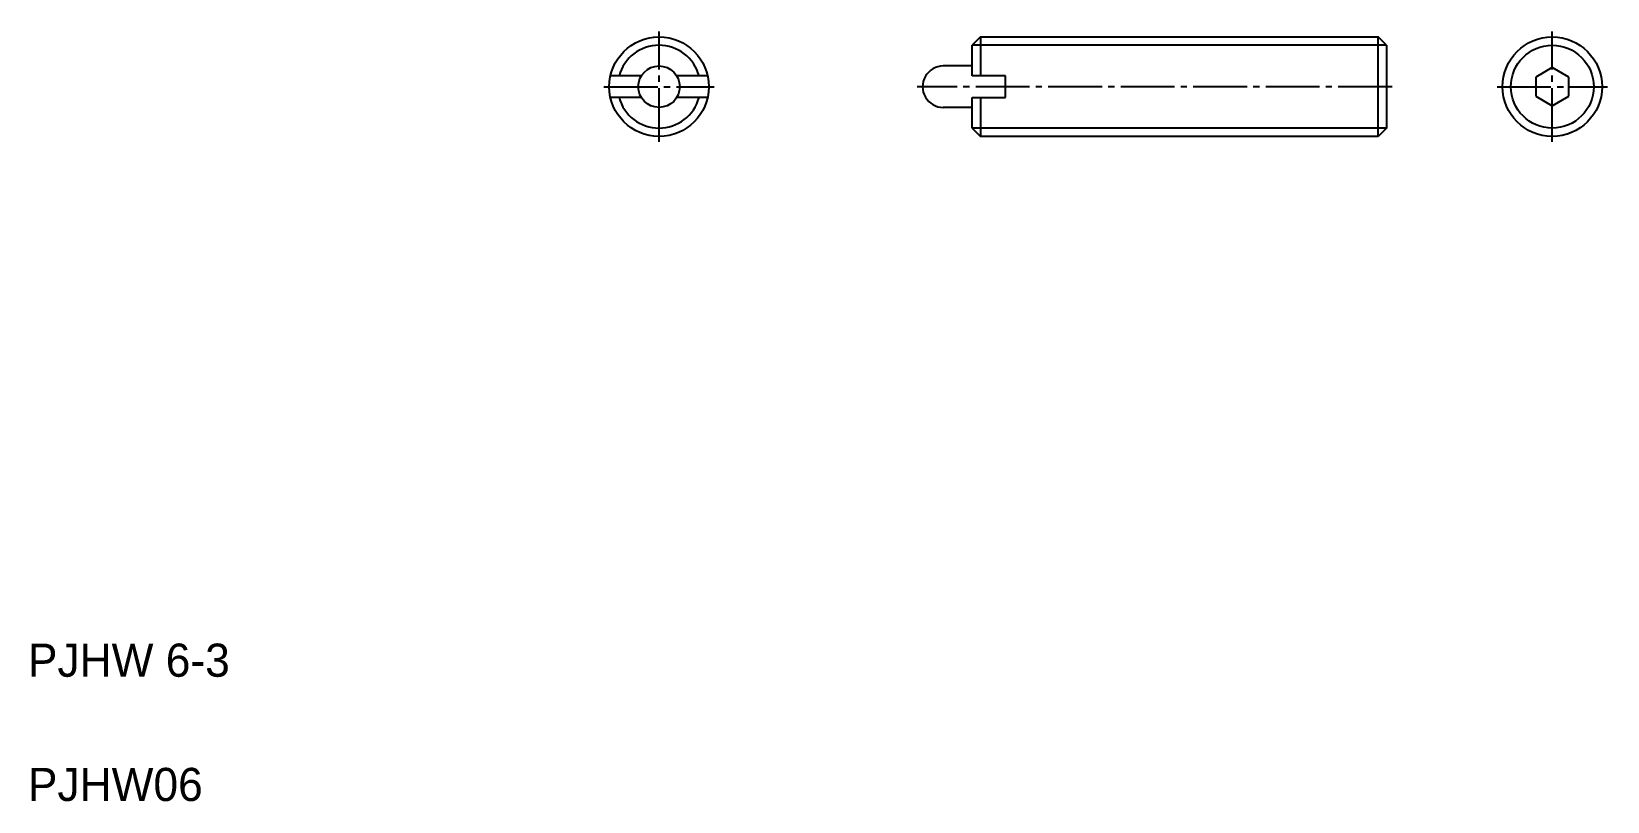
# Model space of a CAD drawing. Extents: x 5.2 to 100.3, y 5 to 51.4.
import ezdxf

# ---------------------------------------------------------------- set-up
doc = ezdxf.new("R2010")
doc.units = 0
doc.header["$LTSCALE"] = 0.25
doc.linetypes.add('CENTER', pattern=[17.5, 13, -1.5, 1.5, -1.5])
doc.layers.get('0').update_dxf_attribs({"linetype": 'CONTINUOUS'})
doc.layers.add('CENTER', color=1, linetype='CENTER')

msp = doc.modelspace()

# ---------------------------------------------------------------- linework, layer by layer
for p, q in [((62.489, 51.112), (61.989, 50.612)), ((61.989, 48.762), (61.989, 50.612)), ((62.489, 51.112), (86.489, 51.112)), ((62.489, 51.112), (62.489, 48.762)), ((86.489, 45.112), (86.489, 51.112)), ((86.989, 50.612), (86.489, 51.112)), ((86.989, 50.612), (86.989, 45.612)), ((42.019, 48.762), (40.158, 48.762)), ((46.015, 48.762), (44.154, 48.762)), ((61.989, 49.362), (60.239, 49.362)), ((63.989, 48.762), (61.989, 48.762)), ((63.989, 47.462), (63.989, 48.762)), ((96.989, 49.267), (95.989, 48.689)), ((95.989, 48.689), (95.989, 47.535)), ((97.989, 48.689), (96.989, 49.267)), ((97.989, 47.535), (97.989, 48.689)), ((42.019, 47.462), (40.158, 47.462)), ((46.015, 47.462), (44.154, 47.462)), ((61.989, 46.862), (60.239, 46.862)), ((61.989, 47.462), (63.989, 47.462)), ((61.989, 45.612), (61.989, 47.462)), ((62.489, 47.462), (62.489, 45.112)), ((95.989, 47.535), (96.989, 46.957)), ((96.989, 46.957), (97.989, 47.535)), ((61.989, 45.612), (62.489, 45.112)), ((86.489, 45.112), (62.489, 45.112)), ((74.489, 45.612), (74.489, 45.612)), ((80.739, 45.612), (80.739, 45.612)), ((86.989, 45.612), (86.489, 45.112))]:
    msp.add_line(p, q)
at = {"color": 3}
for p, q in [((86.989, 50.612), (61.989, 50.612)), ((86.989, 45.612), (61.989, 45.612))]:
    msp.add_line(p, q, dxfattribs=at)
for centre, radius in [((43.086, 48.112), 3), ((96.989, 48.112), 3), ((43.086, 48.112), 1.25)]:
    msp.add_circle(centre, radius)
msp.add_circle((96.989, 48.112), 2.5, dxfattribs=at)
for start, end in [(15.07001, 164.92999), (195.0701, 344.92999)]:
    msp.add_arc((43.086, 48.112), 2.5, start, end, dxfattribs=at)
msp.add_arc((60.239, 48.112), 1.25, 90, 270.0002)
at = {"layer": 'CENTER', "color": 1, "linetype": 'CENTER'}
for p, q in [((43.086, 44.782), (43.086, 51.442)), ((96.989, 44.782), (96.989, 51.442)), ((39.756, 48.112), (46.416, 48.112)), ((87.319, 48.112), (58.659, 48.112)), ((93.659, 48.112), (100.319, 48.112))]:
    msp.add_line(p, q, dxfattribs=at)

# ---------------------------------------------------------------- texts
for s, p in [('PJHW 6-3', (5, 12.5)), ('PJHW06', (5, 5))]:
    msp.add_text(s, height=2).set_placement(p)

doc.saveas('drawing.dxf')
